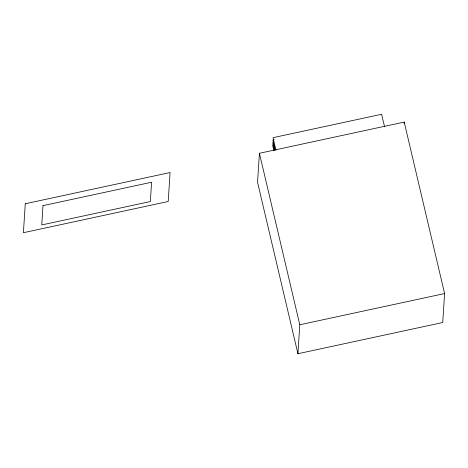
<?xml version="1.0" encoding="UTF-8"?>
<svg xmlns="http://www.w3.org/2000/svg" width="468" height="468" viewBox="0 0 468 468"><rect width="100%" height="100%" fill="white"/><g stroke="black" fill="none" stroke-linecap="round" stroke-linejoin="round"><path stroke-width="0.7" d="M259.412 153.288L257.535 182.245L297.929 353.726L442.728 322.516L444.6 293.559L404.212 122.078L259.412 153.288L299.801 324.769L297.929 353.726M404.118 123.529L404.212 122.078M274.289 139.786L272.856 140.09L275.166 149.889M299.801 324.769L444.6 293.559M384.585 126.869L381.613 114.274L273.014 137.68L275.98 150.281M272.704 142.506L274.517 150.205M272.546 144.916L273.868 150.52M25.272 203.75L23.4 232.707L168.205 201.497L170.077 172.54L25.272 203.75M42.997 205.639L41.751 224.944L150.351 201.538L151.603 182.233L42.997 205.639"/></g></svg>
